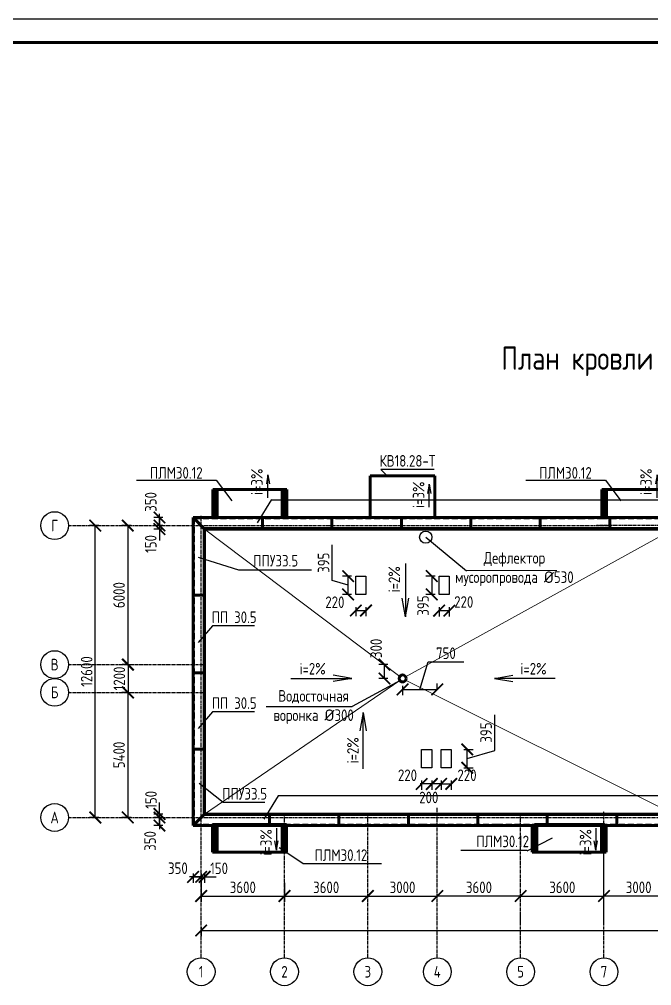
# Model space of a CAD drawing. Header units: millimetres. Extents: x 83035 to 329678, y -103769 to 22061.
# Drawn here: x 214463 to 228121, y -68114 to -47258 of the extents above; entities that cross this region are included whole.
import ezdxf

# ---------------------------------------------------------------- set-up
doc = ezdxf.new("R2010")
doc.units = ezdxf.units.MM
doc.header["$LTSCALE"] = 10
doc.linetypes.add('CENTER', pattern=[50.8, 31.75, -6.35, 6.35, -6.35])
doc.linetypes.add('DASHED', pattern=[19.05, 12.7, -6.35])
for name, color, linetype, lineweight in [('Анкер', 250, 'Continuous', 60), ('кровля', 2, 'Continuous', 60), ('Осевой', 4, 'CENTER', 30), ('Основной', 5, 'Continuous', 60), ('Парапет', 5, 'Continuous', 60), ('Размерный', 3, 'Continuous', 30), ('Разрез тонкий', 5, 'Continuous', 20), ('Символьный', 3, 'Continuous', 30), ('Текст', 244, 'Continuous', 30)]:
    doc.layers.add(name, color=color, linetype=linetype, lineweight=lineweight)
doc.styles.add('1.10', font='', dxfattribs={"height": 25})
doc.styles.add('2.5', font='', dxfattribs={"height": 250})
doc.styles.get('1.10').set_extended_font_data('GOST type A')
doc.styles.get('2.5').set_extended_font_data('GOST type A')
doc.dimstyles.new('Размеры', dxfattribs={"dimtxt": 250, "dimasz": 250, "dimexe": 125, "dimexo": 62.5, "dimgap": 62.5, "dimtad": 1, "dimtxsty": '2.5', "dimblk": 'ARCHTICK', "dimcen": 250, "dimadec": 0, "dimazin": 0, "dimtfac": 1, "dimtmove": 1, "dimatfit": 3, "dimfxl": 1.25, "dimarcsym": 0})

# ---------------------------------------------------------------- blocks, each defined once
blk = doc.blocks.new('_ArchTick')
at = {"color": 0, "linetype": 'ByBlock', "const_width": 0.15}
blk.add_lwpolyline([(-0.5, -0.5), (0.5, 0.5)], dxfattribs=at)
blk = doc.blocks.new('*D776')
at = {"layer": 'Размерный', "color": 0, "linetype": 'ByBlock', "lineweight": -2, "ltscale": 500}
for p, q in [((216879, -58184), (216679, -58184)), ((216804, -58184), (216804, -61184)), ((216729, -61184), (216929, -61184))]:
    blk.add_line(p, q, dxfattribs=at)
at = {"layer": 'Размерный', "color": 0, "linetype": 'DASHED', "lineweight": -2, "ltscale": 500, "xscale": 250, "yscale": 250, "zscale": 250}
for p, rotation in [((216804, -58184), 90), ((216804, -61184), 270)]:
    blk.add_blockref('_ArchTick', p, dxfattribs=dict(at, rotation=rotation))
at = {"layer": 'Размерный', "color": 0, "linetype": 'DASHED', "ltscale": 500, "insert": (216617, -59684), "char_height": 250, "attachment_point": 5, "rotation": 90, "style": '2.5'}
blk.add_mtext('6000', dxfattribs=at)
blk = doc.blocks.new('*D777')
at = {"layer": 'Размерный', "color": 0, "linetype": 'ByBlock', "lineweight": -2, "ltscale": 500}
for p, q in [((216811, -61184), (216686, -61184)), ((216811, -61184), (216811, -61784)), ((216811, -61784), (216936, -61784))]:
    blk.add_line(p, q, dxfattribs=at)
at = {"layer": 'Размерный', "color": 0, "linetype": 'DASHED', "lineweight": -2, "ltscale": 500, "xscale": 250, "yscale": 250, "zscale": 250}
for p, rotation in [((216811, -61184), 90), ((216811, -61784), 270)]:
    blk.add_blockref('_ArchTick', p, dxfattribs=dict(at, rotation=rotation))
at = {"layer": 'Размерный', "color": 0, "linetype": 'DASHED', "ltscale": 500, "insert": (216623, -61484), "char_height": 250, "attachment_point": 5, "rotation": 90, "style": '2.5'}
blk.add_mtext('1200', dxfattribs=at)
blk = doc.blocks.new('*D778')
at = {"layer": 'Размерный', "color": 0, "lineweight": -2}
for p, q in [((218390, -65892), (218390, -66304)), ((220190, -65896), (220190, -66304)), ((218390, -66179), (220190, -66179))]:
    blk.add_line(p, q, dxfattribs=at)
at = {"layer": 'Размерный', "color": 0, "lineweight": -2, "xscale": 250, "yscale": 250, "zscale": 250, "rotation": 180}
blk.add_blockref('_ArchTick', (218390, -66179), dxfattribs=at)
at = {"layer": 'Размерный', "color": 0, "lineweight": -2, "xscale": 250, "yscale": 250, "zscale": 250}
blk.add_blockref('_ArchTick', (220190, -66179), dxfattribs=at)
at = {"layer": 'Размерный', "color": 0, "insert": (219290, -65992), "char_height": 250, "attachment_point": 5, "style": '2.5'}
blk.add_mtext('3600', dxfattribs=at)
blk = doc.blocks.new('*D779')
at = {"layer": 'Размерный', "color": 0, "lineweight": -2}
for p, q in [((220190, -66117), (220190, -66054)), ((221990, -66117), (221990, -66054)), ((220190, -66179), (221990, -66179))]:
    blk.add_line(p, q, dxfattribs=at)
at = {"layer": 'Размерный', "color": 0, "lineweight": -2, "xscale": 250, "yscale": 250, "zscale": 250, "rotation": 180}
blk.add_blockref('_ArchTick', (220190, -66179), dxfattribs=at)
at = {"layer": 'Размерный', "color": 0, "lineweight": -2, "xscale": 250, "yscale": 250, "zscale": 250}
blk.add_blockref('_ArchTick', (221990, -66179), dxfattribs=at)
at = {"layer": 'Размерный', "color": 0, "insert": (221090, -65992), "char_height": 250, "attachment_point": 5, "style": '2.5'}
blk.add_mtext('3600', dxfattribs=at)
blk = doc.blocks.new('*D780')
at = {"layer": 'Размерный', "color": 0, "lineweight": -2}
for p, q in [((221990, -66117), (221990, -66054)), ((223490, -66117), (223490, -66054)), ((221990, -66179), (223490, -66179))]:
    blk.add_line(p, q, dxfattribs=at)
at = {"layer": 'Размерный', "color": 0, "lineweight": -2, "xscale": 250, "yscale": 250, "zscale": 250, "rotation": 180}
blk.add_blockref('_ArchTick', (221990, -66179), dxfattribs=at)
at = {"layer": 'Размерный', "color": 0, "lineweight": -2, "xscale": 250, "yscale": 250, "zscale": 250}
blk.add_blockref('_ArchTick', (223490, -66179), dxfattribs=at)
at = {"layer": 'Размерный', "color": 0, "insert": (222740, -65992), "char_height": 250, "attachment_point": 5, "style": '2.5'}
blk.add_mtext('3000', dxfattribs=at)
blk = doc.blocks.new('*D781')
at = {"layer": 'Размерный', "color": 0, "lineweight": -2}
for p, q in [((223490, -66117), (223490, -66054)), ((225290, -66117), (225290, -66054)), ((225290, -66179), (223490, -66179))]:
    blk.add_line(p, q, dxfattribs=at)
at = {"layer": 'Размерный', "color": 0, "lineweight": -2, "xscale": 250, "yscale": 250, "zscale": 250, "rotation": 180}
blk.add_blockref('_ArchTick', (223490, -66179), dxfattribs=at)
at = {"layer": 'Размерный', "color": 0, "lineweight": -2, "xscale": 250, "yscale": 250, "zscale": 250}
blk.add_blockref('_ArchTick', (225290, -66179), dxfattribs=at)
at = {"layer": 'Размерный', "color": 0, "insert": (224390, -65992), "char_height": 250, "attachment_point": 5, "style": '2.5'}
blk.add_mtext('3600', dxfattribs=at)
blk = doc.blocks.new('*D782')
at = {"layer": 'Размерный', "color": 0, "lineweight": -2}
for p, q in [((225290, -66117), (225290, -66054)), ((227090, -66117), (227090, -66054)), ((225290, -66179), (227090, -66179))]:
    blk.add_line(p, q, dxfattribs=at)
at = {"layer": 'Размерный', "color": 0, "lineweight": -2, "xscale": 250, "yscale": 250, "zscale": 250, "rotation": 180}
blk.add_blockref('_ArchTick', (225290, -66179), dxfattribs=at)
at = {"layer": 'Размерный', "color": 0, "lineweight": -2, "xscale": 250, "yscale": 250, "zscale": 250}
blk.add_blockref('_ArchTick', (227090, -66179), dxfattribs=at)
at = {"layer": 'Размерный', "color": 0, "insert": (226190, -65992), "char_height": 250, "attachment_point": 5, "style": '2.5'}
blk.add_mtext('3600', dxfattribs=at)
blk = doc.blocks.new('*D793')
at = {"layer": 'Размерный', "color": 0, "linetype": 'ByBlock', "lineweight": -2, "ltscale": 500}
for p, q in [((223115, -61720), (223293, -61126)), ((223293, -61126), (224061, -61126)), ((222740, -61645), (222740, -61845)), ((222740, -61720), (223490, -61720)), ((223490, -61721), (223490, -61595))]:
    blk.add_line(p, q, dxfattribs=at)
at = {"layer": 'Размерный', "color": 0, "lineweight": -2, "ltscale": 500, "xscale": 250, "yscale": 250, "zscale": 250, "rotation": 180}
blk.add_blockref('_ArchTick', (222740, -61720), dxfattribs=at)
at = {"layer": 'Размерный', "color": 0, "lineweight": -2, "ltscale": 500, "xscale": 250, "yscale": 250, "zscale": 250}
blk.add_blockref('_ArchTick', (223490, -61720), dxfattribs=at)
at = {"layer": 'Размерный', "color": 0, "ltscale": 500, "insert": (223677, -60939), "char_height": 250, "attachment_point": 5, "style": '2.5'}
blk.add_mtext('750', dxfattribs=at)
blk = doc.blocks.new('*D794')
at = {"layer": 'Размерный', "color": 0, "linetype": 'ByBlock', "lineweight": -2, "ltscale": 500}
for p, q in [((222424, -61184), (222224, -61184)), ((222349, -61484), (222349, -61184)), ((222424, -61484), (222224, -61484))]:
    blk.add_line(p, q, dxfattribs=at)
at = {"layer": 'Размерный', "color": 0, "lineweight": -2, "ltscale": 500, "xscale": 250, "yscale": 250, "zscale": 250}
for p, rotation in [((222349, -61184), 90), ((222349, -61484), 270)]:
    blk.add_blockref('_ArchTick', p, dxfattribs=dict(at, rotation=rotation))
at = {"layer": 'Размерный', "color": 0, "ltscale": 500, "insert": (222169, -60834), "char_height": 250, "attachment_point": 5, "rotation": 90, "style": '2.5'}
blk.add_mtext('300', dxfattribs=at)
blk = doc.blocks.new('*D785')
at = {"layer": 'Размерный', "color": 0, "linetype": 'ByBlock', "lineweight": -2, "ltscale": 500}
for p, q in [((217565, -64484), (217365, -64484)), ((217490, -64659), (217490, -64484)), ((217565, -64659), (217365, -64659))]:
    blk.add_line(p, q, dxfattribs=at)
at = {"layer": 'Размерный', "color": 0, "lineweight": -2, "ltscale": 500, "xscale": 250, "yscale": 250, "zscale": 250}
for p, rotation in [((217490, -64484), 90), ((217490, -64659), 270)]:
    blk.add_blockref('_ArchTick', p, dxfattribs=dict(at, rotation=rotation))
at = {"layer": 'Размерный', "color": 0, "ltscale": 500, "insert": (217287, -64991), "char_height": 250, "attachment_point": 5, "rotation": 90, "style": '2.5'}
blk.add_mtext('350', dxfattribs=at)
blk = doc.blocks.new('*D786')
at = {"layer": 'Размерный', "color": 0, "linetype": 'ByBlock', "lineweight": -2, "ltscale": 500}
for p, q in [((217490, -64409), (217490, -64159)), ((217565, -64409), (217365, -64409)), ((217490, -64484), (217490, -64409)), ((217565, -64484), (217365, -64484)), ((217490, -64484), (217490, -64734))]:
    blk.add_line(p, q, dxfattribs=at)
at = {"layer": 'Размерный', "color": 0, "lineweight": -2, "ltscale": 500, "xscale": 250, "yscale": 250, "zscale": 250}
for p, rotation in [((217490, -64409), 270), ((217490, -64484), 90)]:
    blk.add_blockref('_ArchTick', p, dxfattribs=dict(at, rotation=rotation))
at = {"layer": 'Размерный', "color": 0, "ltscale": 500, "insert": (217307, -64103), "char_height": 250, "attachment_point": 5, "rotation": 90, "style": '2.5'}
blk.add_mtext('150', dxfattribs=at)
blk = doc.blocks.new('*D787')
at = {"layer": 'Размерный', "color": 0, "linetype": 'ByBlock', "lineweight": -2, "ltscale": 500}
for p, q in [((217565, -58009), (217365, -58009)), ((217565, -58184), (217365, -58184)), ((217490, -58009), (217490, -58184))]:
    blk.add_line(p, q, dxfattribs=at)
at = {"layer": 'Размерный', "color": 0, "lineweight": -2, "ltscale": 500, "xscale": 250, "yscale": 250, "zscale": 250}
for p, rotation in [((217490, -58009), 90), ((217490, -58184), 270)]:
    blk.add_blockref('_ArchTick', p, dxfattribs=dict(at, rotation=rotation))
at = {"layer": 'Размерный', "color": 0, "ltscale": 500, "insert": (217302, -57674), "char_height": 250, "attachment_point": 5, "rotation": 90, "style": '2.5'}
blk.add_mtext('350', dxfattribs=at)
blk = doc.blocks.new('*D788')
at = {"layer": 'Размерный', "color": 0, "linetype": 'ByBlock', "lineweight": -2, "ltscale": 500}
for p, q in [((217490, -58184), (217490, -57934)), ((217565, -58184), (217365, -58184)), ((217490, -58184), (217490, -58259)), ((217565, -58259), (217365, -58259)), ((217490, -58259), (217490, -58509))]:
    blk.add_line(p, q, dxfattribs=at)
at = {"layer": 'Размерный', "color": 0, "lineweight": -2, "ltscale": 500, "xscale": 250, "yscale": 250, "zscale": 250}
for p, rotation in [((217490, -58184), 270), ((217490, -58259), 90)]:
    blk.add_blockref('_ArchTick', p, dxfattribs=dict(at, rotation=rotation))
at = {"layer": 'Размерный', "color": 0, "ltscale": 500, "insert": (217302, -58581), "char_height": 250, "attachment_point": 5, "rotation": 90, "style": '2.5'}
blk.add_mtext('150', dxfattribs=at)
blk = doc.blocks.new('*D795')
at = {"layer": 'Размерный', "color": 0, "linetype": 'ByBlock', "lineweight": -2, "ltscale": 500}
for p, q in [((216804, -61784), (216679, -61784)), ((216804, -61784), (216804, -64484)), ((216879, -64484), (216679, -64484))]:
    blk.add_line(p, q, dxfattribs=at)
at = {"layer": 'Размерный', "color": 0, "linetype": 'DASHED', "lineweight": -2, "ltscale": 500, "xscale": 250, "yscale": 250, "zscale": 250}
for p, rotation in [((216804, -61784), 90), ((216804, -64484), 270)]:
    blk.add_blockref('_ArchTick', p, dxfattribs=dict(at, rotation=rotation))
at = {"layer": 'Размерный', "color": 0, "linetype": 'DASHED', "ltscale": 500, "insert": (216617, -63134), "char_height": 250, "attachment_point": 5, "rotation": 90, "style": '2.5'}
blk.add_mtext('5400', dxfattribs=at)
blk = doc.blocks.new('*D789')
at = {"layer": 'Размерный', "color": 0, "linetype": 'ByBlock', "lineweight": -2, "ltscale": 500}
for p, q in [((216179, -58184), (215979, -58184)), ((216104, -64484), (216104, -58184)), ((216179, -64484), (215979, -64484))]:
    blk.add_line(p, q, dxfattribs=at)
at = {"layer": 'Размерный', "color": 0, "linetype": 'DASHED', "lineweight": -2, "ltscale": 500, "xscale": 250, "yscale": 250, "zscale": 250}
for p, rotation in [((216104, -58184), 90), ((216104, -64484), 270)]:
    blk.add_blockref('_ArchTick', p, dxfattribs=dict(at, rotation=rotation))
at = {"layer": 'Размерный', "color": 0, "linetype": 'DASHED', "ltscale": 500, "insert": (215917, -61334), "char_height": 250, "attachment_point": 5, "rotation": 90, "style": '2.5'}
blk.add_mtext('12600', dxfattribs=at)
blk = doc.blocks.new('231')
at = {"layer": 'кровля', "color": 0, "ltscale": 500}
blk.add_lwpolyline([(-132649, -66734), (-131149, -66734), (-131149, -67334), (-132649, -67334)], close=True, dxfattribs=at)
at = {"layer": 'Основной', "color": 0}
for p, q in [((-132699, -66734), (-132699, -67334)), ((-132599, -67334), (-132599, -66734)), ((-131199, -66734), (-131199, -67334)), ((-131099, -67334), (-131099, -66734)), ((-132599, -67334), (-132699, -67334)), ((-131199, -67334), (-131099, -67334))]:
    blk.add_line(p, q, dxfattribs=at)
at = {"layer": 'Основной', "color": 0, "lineweight": 30, "ltscale": 0.5}
blk.add_line((-131321, -66812), (-131321, -67287), dxfattribs=at)
at = {"layer": 'Основной', "color": 0, "lineweight": 30}
for p, q in [((-131321, -67287), (-131356, -67086)), ((-131321, -67287), (-131286, -67086)), ((-131199, -67334), (-132599, -67334))]:
    blk.add_line(p, q, dxfattribs=at)
at = {"layer": 'Символьный', "color": 0}
blk.add_line((-132807, -67300), (-132257, -67023), dxfattribs=at)
at = {"layer": 'Текст', "color": 0, "ltscale": 0.5, "insert": (-131670, -66835), "char_height": 250, "width": 600.51, "attachment_point": 3, "rotation": 90, "style": '2.5'}
blk.add_mtext('i=3%', dxfattribs=at)
at = {"layer": 'Текст', "color": 0, "ltscale": 0.5, "insert": (-133334, -67100), "char_height": 250, "width": 1000, "attachment_point": 5, "style": '2.5'}
blk.add_mtext('{\\fGOST type A|b0|i0|c204|p34;ПЛМ30.12}', dxfattribs=at)
blk = doc.blocks.new('232')
at = {"layer": 'Символьный', "color": 0}
blk.add_line((-126509, -67300), (-127938, -67300), dxfattribs=at)
at = {"layer": 'Размерный', "color": 0}
blk.add_blockref('231', (6300, -1), dxfattribs=at)
blk = doc.blocks.new('*D740')
at = {"layer": 'Размерный', "color": 0, "linetype": 'ByBlock', "lineweight": -2, "ltscale": 500}
for p, q in [((220034, -65334), (220034, -65534)), ((220034, -65409), (220209, -65409)), ((220209, -65334), (220209, -65534))]:
    blk.add_line(p, q, dxfattribs=at)
at = {"layer": 'Размерный', "color": 0, "lineweight": -2, "ltscale": 500, "xscale": 250, "yscale": 250, "zscale": 250, "rotation": 180}
blk.add_blockref('_ArchTick', (220034, -65409), dxfattribs=at)
at = {"layer": 'Размерный', "color": 0, "lineweight": -2, "ltscale": 500, "xscale": 250, "yscale": 250, "zscale": 250}
blk.add_blockref('_ArchTick', (220209, -65409), dxfattribs=at)
at = {"layer": 'Размерный', "color": 0, "ltscale": 500, "insert": (219706, -65222), "char_height": 250, "attachment_point": 5, "style": '2.5'}
blk.add_mtext('350', dxfattribs=at)
blk = doc.blocks.new('*D741')
at = {"layer": 'Размерный', "color": 0, "linetype": 'ByBlock', "lineweight": -2, "ltscale": 500}
for p, q in [((220209, -65409), (219959, -65409)), ((220209, -65334), (220209, -65534)), ((220209, -65409), (220284, -65409)), ((220284, -65334), (220284, -65534)), ((220284, -65409), (220534, -65409))]:
    blk.add_line(p, q, dxfattribs=at)
at = {"layer": 'Размерный', "color": 0, "lineweight": -2, "ltscale": 500, "xscale": 250, "yscale": 250, "zscale": 250}
blk.add_blockref('_ArchTick', (220209, -65409), dxfattribs=at)
at = {"layer": 'Размерный', "color": 0, "lineweight": -2, "ltscale": 500, "xscale": 250, "yscale": 250, "zscale": 250, "rotation": 180}
blk.add_blockref('_ArchTick', (220284, -65409), dxfattribs=at)
at = {"layer": 'Размерный', "color": 0, "ltscale": 500, "insert": (220595, -65224), "char_height": 250, "attachment_point": 5, "style": '2.5'}
blk.add_mtext('150', dxfattribs=at)
blk = doc.blocks.new('330')
at = {"layer": 'Основной', "color": 0, "lineweight": 30}
for q in [(-140047, -59573), (-139977, -59573)]:
    blk.add_line((-140012, -59372), q, dxfattribs=at)
at = {"layer": 'Основной', "color": 0, "lineweight": 30, "ltscale": 0.5}
blk.add_line((-140012, -59872), (-140012, -59372), dxfattribs=at)
blk = doc.blocks.new('240')
at = {"layer": 'кровля', "color": 0, "ltscale": 500}
for p, q in [((-144700, -59509), (-143100, -59509)), ((-144650, -60109), (-144650, -59509)), ((-143150, -59509), (-143150, -60109)), ((-143150, -60109), (-144650, -60109))]:
    blk.add_line(p, q, dxfattribs=at)
at = {"layer": 'Основной', "color": 0}
for p, q in [((-144700, -59509), (-144700, -60109)), ((-144600, -60109), (-144600, -59509)), ((-143200, -59509), (-143200, -60109)), ((-143100, -60109), (-143100, -59509))]:
    blk.add_line(p, q, dxfattribs=at)
at = {"layer": 'Размерный', "color": 0, "ltscale": 500}
for p, q in [((-146343, -59302), (-144623, -59302)), ((-144623, -59302), (-144290, -59749))]:
    blk.add_line(p, q, dxfattribs=at)
at = {"layer": 'Размерный', "color": 0}
blk.add_blockref('330', (-3494, 186), dxfattribs=at)
at = {"layer": 'Текст', "color": 0, "ltscale": 0.5, "insert": (-145486, -59147), "char_height": 250, "width": 1000, "attachment_point": 5, "style": '2.5'}
blk.add_mtext('{\\fGOST type A|b0|i0|c204|p34;ПЛМ30.12}', dxfattribs=at)
at = {"layer": 'Текст', "color": 0, "ltscale": 0.5, "insert": (-143871, -59054), "char_height": 250, "width": 600.51, "attachment_point": 3, "rotation": 90, "style": '2.5'}
blk.add_mtext('i=3%', dxfattribs=at)
blk = doc.blocks.new('*D750')
at = {"layer": 'Размерный', "color": 0, "linetype": 'ByBlock', "lineweight": -2, "ltscale": 500}
for p, q in [((223549, -60423), (223549, -60623)), ((223769, -60423), (223769, -60623)), ((223549, -60498), (223769, -60498))]:
    blk.add_line(p, q, dxfattribs=at)
at = {"layer": 'Размерный', "color": 0, "lineweight": -2, "ltscale": 500, "xscale": 250, "yscale": 250, "zscale": 250, "rotation": 180}
blk.add_blockref('_ArchTick', (223549, -60498), dxfattribs=at)
at = {"layer": 'Размерный', "color": 0, "lineweight": -2, "ltscale": 500, "xscale": 250, "yscale": 250, "zscale": 250}
blk.add_blockref('_ArchTick', (223769, -60498), dxfattribs=at)
at = {"layer": 'Размерный', "color": 0, "ltscale": 500, "insert": (223098, -60319), "char_height": 250, "attachment_point": 5, "style": '2.5'}
blk.add_mtext('220', dxfattribs=at)
blk = doc.blocks.new('*D751')
at = {"layer": 'Размерный', "color": 0, "linetype": 'ByBlock', "lineweight": -2, "ltscale": 500}
for p, q in [((223041, -59851), (223041, -59083)), ((223384, -59954), (223041, -59851)), ((223459, -59756), (223259, -59756)), ((223384, -60151), (223384, -59756)), ((223459, -60151), (223259, -60151))]:
    blk.add_line(p, q, dxfattribs=at)
at = {"layer": 'Размерный', "color": 0, "lineweight": -2, "ltscale": 500, "xscale": 250, "yscale": 250, "zscale": 250}
for p, rotation in [((223384, -59756), 90), ((223384, -60151), 270)]:
    blk.add_blockref('_ArchTick', p, dxfattribs=dict(at, rotation=rotation))
at = {"layer": 'Размерный', "color": 0, "ltscale": 500, "insert": (222853, -59467), "char_height": 250, "attachment_point": 5, "rotation": 90, "style": '2.5'}
blk.add_mtext('395', dxfattribs=at)
blk = doc.blocks.new('*D753')
at = {"layer": 'Размерный', "color": 0, "linetype": 'ByBlock', "lineweight": -2, "ltscale": 500}
for p, q in [((225349, -60426), (225349, -60626)), ((225569, -60426), (225569, -60626)), ((225349, -60501), (225569, -60501))]:
    blk.add_line(p, q, dxfattribs=at)
at = {"layer": 'Размерный', "color": 0, "lineweight": -2, "ltscale": 500, "xscale": 250, "yscale": 250, "zscale": 250, "rotation": 180}
blk.add_blockref('_ArchTick', (225349, -60501), dxfattribs=at)
at = {"layer": 'Размерный', "color": 0, "lineweight": -2, "ltscale": 500, "xscale": 250, "yscale": 250, "zscale": 250}
blk.add_blockref('_ArchTick', (225569, -60501), dxfattribs=at)
at = {"layer": 'Размерный', "color": 0, "ltscale": 500, "insert": (225881, -60314), "char_height": 250, "attachment_point": 5, "style": '2.5'}
blk.add_mtext('220', dxfattribs=at)
blk = doc.blocks.new('*D754')
at = {"layer": 'Размерный', "color": 0, "linetype": 'ByBlock', "lineweight": -2, "ltscale": 500}
for p, q in [((225264, -59756), (225064, -59756)), ((225189, -59756), (225189, -60151)), ((225264, -60151), (225064, -60151))]:
    blk.add_line(p, q, dxfattribs=at)
at = {"layer": 'Размерный', "color": 0, "lineweight": -2, "ltscale": 500, "xscale": 250, "yscale": 250, "zscale": 250}
for p, rotation in [((225189, -59756), 90), ((225189, -60151), 270)]:
    blk.add_blockref('_ArchTick', p, dxfattribs=dict(at, rotation=rotation))
at = {"layer": 'Размерный', "color": 0, "ltscale": 500, "insert": (225001, -60391), "char_height": 250, "attachment_point": 5, "rotation": 90, "style": '2.5'}
blk.add_mtext('395', dxfattribs=at)
blk = doc.blocks.new('244')
at = {"layer": 'Основной', "color": 0, "lineweight": 30}
for q in [(-140558, -64990), (-140418, -64990)]:
    blk.add_line((-140488, -64589), q, dxfattribs=at)
at = {"layer": 'Основной', "color": 0, "lineweight": 30, "ltscale": 0.5}
blk.add_line((-140488, -65805), (-140488, -64589), dxfattribs=at)
at = {"layer": 'Текст', "color": 0, "ltscale": 0.5, "insert": (-140833, -65690), "char_height": 250, "width": 616.39, "attachment_point": 1, "rotation": 90, "style": '2.5'}
blk.add_mtext('i=2%', dxfattribs=at)
blk = doc.blocks.new('*D752')
at = {"layer": 'Размерный', "color": 0, "linetype": 'ByBlock', "lineweight": -2, "ltscale": 500}
for p, q in [((226215, -63035), (226215, -62267)), ((225546, -63015), (225746, -63015)), ((225621, -63410), (225621, -63015)), ((225621, -63213), (226215, -63035)), ((225546, -63410), (225746, -63410))]:
    blk.add_line(p, q, dxfattribs=at)
at = {"layer": 'Размерный', "color": 0, "lineweight": -2, "ltscale": 500, "xscale": 250, "yscale": 250, "zscale": 250}
for p, rotation in [((225621, -63015), 90), ((225621, -63410), 270)]:
    blk.add_blockref('_ArchTick', p, dxfattribs=dict(at, rotation=rotation))
at = {"layer": 'Размерный', "color": 0, "ltscale": 500, "insert": (226027, -62651), "char_height": 250, "attachment_point": 5, "rotation": 90, "style": '2.5'}
blk.add_mtext('395', dxfattribs=at)
blk = doc.blocks.new('245')
at = {"layer": 'Основной', "color": 0, "lineweight": 30}
for p, q in [((-140103, -65511), (-140103, -65116)), ((-140103, -65116), (-139883, -65116)), ((-139883, -65116), (-139883, -65511)), ((-139883, -65511), (-140103, -65511))]:
    blk.add_line(p, q, dxfattribs=at)
blk = doc.blocks.new('235')
at = {"layer": 'Размерный', "color": 0, "ltscale": 500}
for base, p1, p2, text, picture, middle in [((-144874.451, -67509.862), (-144949.451, -66259.391), (-144874.451, -66184.391), '150', '*D741', (-144563.835, -67512.346)), ((-144949.451, -67509.862), (-145124.451, -66434.391), (-144949.451, -66434.391), '350', '*D740', (-145452.607, -67509.862))]:
    dim = blk.add_linear_dim(base=base, p1=p1, p2=p2, text=text, dimstyle='Размеры', override={"dimfxl": 75, "dimfxlon": 1}, dxfattribs=at)
    dim.commit()
    dim.dimension.update_dxf_attribs({"geometry": picture, "text_midpoint": middle, "dimtype": 128, "insert": (-365158.741, -2100.431)})
blk = doc.blocks.new('243')
at = {"layer": 'Основной', "color": 0, "lineweight": 30, "ltscale": 0.5}
blk.add_line((-140535.499, -61581.671), (-140535.499, -62736.177), dxfattribs=at)
at = {"layer": 'Основной', "color": 0, "lineweight": 30}
for p, q in [((-141609.699, -62251.892), (-141609.699, -61856.892)), ((-141609.699, -61856.892), (-141389.699, -61856.892)), ((-141389.699, -61856.892), (-141389.699, -62251.892)), ((-139809.462, -62251.869), (-139809.462, -61856.869)), ((-139809.462, -61856.869), (-139589.462, -61856.869)), ((-139589.462, -61856.869), (-139589.462, -62251.869)), ((-141389.699, -62251.892), (-141609.699, -62251.892)), ((-140535.499, -62736.177), (-140605.517, -62335.263)), ((-140535.499, -62736.177), (-140465.482, -62335.263)), ((-139589.462, -62251.869), (-139809.462, -62251.869))]:
    blk.add_line(p, q, dxfattribs=at)
at = {"layer": 'Текст', "color": 0, "ltscale": 0.5, "insert": (-140903.932, -61642.768), "char_height": 250, "width": 600.50994, "attachment_point": 3, "rotation": 90, "style": '2.5'}
blk.add_mtext('i=2%', dxfattribs=at)
at = {"layer": 'Размерный', "color": 0, "ltscale": 500}
dim = blk.add_linear_dim(base=(-141774.445, -61856.892), p1=(-141609.699, -62251.892), p2=(-141609.699, -61856.892), angle=90, dimstyle='Размеры', override={"dimfxl": 75, "dimfxlon": 1}, dxfattribs=at)
dim.commit()
dim.dimension.update_dxf_attribs({"geometry": '*D751', "text_midpoint": (-142305.695, -61888.767), "insert": (-365158.741, -2100.431)})
dim = blk.add_linear_dim(base=(-139969.832, -62251.869), p1=(-139809.462, -61856.869), p2=(-139809.462, -62251.869), angle=90, dimstyle='Размеры', override={"dimfxl": 75, "dimfxlon": 1}, dxfattribs=at)
dim.commit()
dim.dimension.update_dxf_attribs({"geometry": '*D754', "text_midpoint": (-139969.832, -62491.371), "dimtype": 128, "insert": (-365158.741, -2100.431)})
for base, p1, p2, picture, middle in [((-141389.699, -62598.434), (-141609.699, -62251.892), (-141389.699, -62251.892), '*D750', (-142060.732, -62607.42)), ((-139589.462, -62601.869), (-139809.462, -62251.869), (-139589.462, -62251.869), '*D753', (-139277.393, -62601.869))]:
    dim = blk.add_linear_dim(base=base, p1=p1, p2=p2, dimstyle='Размеры', override={"dimfxl": 75, "dimfxlon": 1}, dxfattribs=at)
    dim.commit()
    dim.dimension.update_dxf_attribs({"geometry": picture, "text_midpoint": middle, "dimtype": 128, "insert": (-365158.741, -2100.431)})
blk = doc.blocks.new('246')
at = {"layer": 'Размерный', "color": 0, "ltscale": 500}
for p, q in [((-140102.762, -65860.772), (-140556.891, -65860.772)), ((-140522.762, -65786.987), (-140522.762, -65989.934)), ((-140302.762, -65788.367), (-140302.762, -65989.934)), ((-140102.762, -65785.772), (-140102.762, -65985.772)), ((-140102.762, -65860.772), (-139882.762, -65860.772)), ((-139882.762, -65785.772), (-139882.762, -65985.772))]:
    blk.add_line(p, q, dxfattribs=at)
at = {"layer": 'Размерный', "color": 0}
for p in [(-420, 0), (0, 0)]:
    blk.add_blockref('245', p, dxfattribs=at)
at = {"layer": 'Размерный', "color": 0, "ltscale": 500, "xscale": 250, "yscale": 250, "zscale": 250, "rotation": 180}
for p in [(-140522.762, -65860.772), (-140302.762, -65860.772), (-140102.762, -65860.772)]:
    blk.add_blockref('_ArchTick', p, dxfattribs=at)
at = {"layer": 'Размерный', "color": 0, "ltscale": 500, "xscale": 250, "yscale": 250, "zscale": 250}
blk.add_blockref('_ArchTick', (-139882.762, -65860.772), dxfattribs=at)
at = {"layer": 'Размерный', "color": 0, "ltscale": 500, "char_height": 250, "attachment_point": 5, "style": '2.5'}
for s, insert in [('220', (-140828.458, -65673.272)), ('220', (-139542.94, -65673.272)), ('200', (-140369.029, -66152.193))]:
    blk.add_mtext(s, dxfattribs=dict(at, insert=insert))
at = {"layer": 'Размерный', "color": 0, "ltscale": 500}
dim = blk.add_linear_dim(base=(-139537.697, -65115.772), p1=(-139882.762, -65510.772), p2=(-139882.762, -65115.772), angle=90, dimstyle='Размеры', override={"dimfxl": 75, "dimfxlon": 1}, dxfattribs=at)
dim.commit()
dim.dimension.update_dxf_attribs({"geometry": '*D752', "text_midpoint": (-139131.447, -65072.647), "insert": (-365158.741, -2100.431)})

msp = doc.modelspace()

# ---------------------------------------------------------------- linework, layer by layer
at = {"color": 0, "linetype": 'Continuous', "lineweight": 25, "ltscale": 100}
msp.add_line((242217.907, -47257.955), (161957.025, -47257.955), dxfattribs=at)
at = {"color": 0, "linetype": 'Continuous', "lineweight": 60, "ltscale": 100}
msp.add_line((241717.907, -47757.955), (163957.025, -47757.955), dxfattribs=at)
at = {"color": 0, "ltscale": 500}
msp.add_line((218214.737, -58008.961), (218214.737, -58261.865), dxfattribs=at)
at = {"color": 0, "linetype": 'DASHED', "lineweight": 15, "ltscale": 500}
for p, q in [((218464.737, -58258.961), (222679.863, -61438.793)), ((222677.839, -61526.312), (218464.737, -64408.961))]:
    msp.add_line(p, q, dxfattribs=at)
at = {"layer": 'кровля', "color": 0}
for p, q in [((222039.737, -57113.961), (223439.737, -57113.961)), ((222039.737, -57113.961), (222039.737, -57433.961)), ((223439.737, -57113.961), (223439.737, -57433.961))]:
    msp.add_line(p, q, dxfattribs=at)
at = {"layer": 'кровля', "color": 0, "ltscale": 500}
for p, q in [((219714.737, -58008.961), (219714.737, -58261.865)), ((221214.737, -58008.961), (221214.737, -58261.865)), ((222714.737, -58008.961), (222714.737, -58261.865)), ((224214.737, -58008.961), (224214.737, -58261.865)), ((225714.737, -58008.961), (225714.737, -58261.865)), ((227214.737, -58008.961), (227214.737, -58261.865)), ((218636.895, -64635.437), (220236.895, -64635.437)), ((218686.895, -65235.437), (218686.895, -64635.437)), ((220186.895, -64635.437), (220186.895, -65235.437)), ((220186.895, -65235.437), (218686.895, -65235.437))]:
    msp.add_line(p, q, dxfattribs=at)
msp.add_circle((222739.737, -61483.961), 75, dxfattribs=at)
at = {"layer": 'Осевой', "color": 0, "ltscale": 0.2}
for p, q in [((218389.737, -67514.037), (218389.737, -57974.336)), ((215525.762, -58183.961), (227254.013, -58183.961)), ((239155.617, -58183.961), (226925.46, -58183.961)), ((215525.762, -61183.961), (218464.737, -61183.961)), ((215525.762, -61783.961), (218464.737, -61783.961)), ((220189.737, -67514.037), (220189.737, -64408.961)), ((221989.737, -67514.037), (221989.737, -64408.961)), ((223489.737, -67514.037), (223489.737, -64264.587)), ((225289.737, -67514.037), (225289.737, -64408.961)), ((227089.737, -66761.018), (227089.737, -64345.346)), ((227089.737, -66761.018), (227089.737, -64345.346)), ((227089.737, -66761.018), (227089.737, -64345.346)), ((215525.762, -64483.961), (239153.401, -64483.961)), ((227089.737, -67514.037), (227087.326, -64658.166))]:
    msp.add_line(p, q, dxfattribs=at)
at = {"layer": 'Основной', "color": 0}
for p, q in [((222039.737, -57433.961), (222039.737, -58033.961)), ((223439.737, -58033.961), (223439.737, -57433.961)), ((220139.379, -58008.753), (220239.379, -58008.753)), ((227039.737, -64433.961), (227039.737, -64433.961)), ((227139.737, -64433.961), (227139.737, -64433.961)), ((218636.895, -64635.437), (218636.895, -65235.437)), ((218736.895, -65235.437), (218736.895, -64635.437)), ((220136.895, -64635.437), (220136.895, -65235.437)), ((220236.895, -65235.437), (220236.895, -64635.437)), ((218736.895, -65235.437), (218636.895, -65235.437)), ((220136.895, -65235.437), (220236.895, -65235.437))]:
    msp.add_line(p, q, dxfattribs=at)
at = {"layer": 'Основной', "color": 0, "lineweight": 30}
for p, q in [((220139.379, -58008.753), (218739.379, -58008.753)), ((221642.184, -61480.941), (221241.269, -61410.924)), ((221642.184, -61480.941), (221241.269, -61550.959)), ((224722.213, -61480.941), (225123.127, -61410.924)), ((224722.213, -61480.941), (225123.127, -61550.959)), ((220015.327, -65187.813), (219980.318, -64987.355)), ((220015.327, -65187.813), (220050.336, -64987.355)), ((220136.895, -65235.437), (218736.895, -65235.437))]:
    msp.add_line(p, q, dxfattribs=at)
at = {"layer": 'Основной', "color": 0, "lineweight": 30, "ltscale": 0.5}
for p, q in [((220327.269, -61480.941), (221642.184, -61480.941)), ((226037.127, -61480.941), (224722.213, -61480.941)), ((220015.327, -64712.548), (220015.327, -65187.813))]:
    msp.add_line(p, q, dxfattribs=at)
at = {"layer": 'Основной', "color": 0, "linetype": 'Continuous', "lineweight": 30, "ltscale": 0.2}
msp.add_circle((223239.737, -58433.961), 132.5, dxfattribs=at)
at = {"layer": 'Парапет', "color": 0, "linetype": 'DASHED', "ltscale": 500}
for p, q in [((218214.737, -58008.961), (238970.456, -58007.102)), ((218239.737, -58008.961), (218214.737, -58008.961)), ((218214.737, -58008.961), (218214.737, -58033.961)), ((218214.737, -64658.961), (218214.737, -58008.961)), ((218464.737, -58258.961), (238720.456, -58257.102)), ((218464.737, -64408.961), (218464.737, -58258.961)), ((238720.456, -64407.102), (218464.737, -64408.961)), ((238970.456, -64657.102), (218214.737, -64658.961))]:
    msp.add_line(p, q, dxfattribs=at)
at = {"layer": 'Парапет', "color": 0, "ltscale": 500}
for p, q in [((218214.737, -58008.961), (218464.737, -58258.961)), ((218214.737, -59683.961), (218464.737, -59683.961)), ((218214.737, -61358.961), (218464.737, -61358.961)), ((218214.737, -63008.961), (218464.737, -63008.961)), ((218214.737, -64658.961), (218464.737, -64408.961)), ((218214.737, -64658.961), (218214.737, -64408.961)), ((218214.737, -64658.961), (218214.737, -64408.961)), ((219864.737, -64658.961), (219864.737, -64408.961)), ((219864.737, -64658.961), (219864.737, -64408.961)), ((219864.737, -64658.961), (219864.737, -64408.961)), ((221364.737, -64658.961), (221364.737, -64408.961)), ((222864.737, -64658.961), (222864.737, -64408.961)), ((224364.737, -64658.961), (224364.737, -64408.961)), ((225864.737, -64658.961), (225864.737, -64408.961)), ((227364.737, -64658.961), (227364.737, -64408.961))]:
    msp.add_line(p, q, dxfattribs=at)
at = {"layer": 'Парапет', "color": 0, "linetype": 'DASHED', "lineweight": 35}
for p, q in [((218239.737, -58033.961), (219579.737, -58033.961)), ((218239.737, -64633.961), (218239.737, -58033.961)), ((219579.737, -58033.961), (221364.737, -58033.961)), ((221364.737, -58033.961), (223044.737, -58033.961)), ((223044.737, -58033.961), (224974.737, -58033.961)), ((224974.737, -58033.961), (226559.737, -58033.961)), ((226559.737, -58033.961), (227139.737, -58033.961)), ((228309.737, -58033.961), (227039.737, -58033.961)), ((218239.737, -64633.961), (219624.737, -64633.961)), ((219624.737, -64633.961), (221359.737, -64633.961)), ((221359.737, -64633.961), (223144.737, -64633.961)), ((223144.737, -64633.961), (224779.737, -64633.961)), ((224779.737, -64633.961), (226564.737, -64633.961)), ((226564.737, -64633.961), (227139.737, -64633.961)), ((228304.737, -64633.961), (227039.737, -64633.961))]:
    msp.add_line(p, q, dxfattribs=at)
at = {"layer": 'Парапет', "color": 0, "linetype": 'DASHED', "lineweight": 35, "ltscale": 500}
for p, q in [((218439.737, -58233.961), (238745.456, -58233.961)), ((218439.737, -64433.961), (218439.737, -58233.961)), ((238745.456, -64432.102), (218439.737, -64433.961))]:
    msp.add_line(p, q, dxfattribs=at)
at = {"layer": 'Размерный', "color": 0, "ltscale": 500}
for p, q in [((222039.737, -58008.618), (218214.737, -58033.961)), ((219206.737, -59148.863), (218330.401, -58873.04)), ((218389.737, -66846.681), (218389.737, -67046.681)), ((218389.737, -66921.681), (238787.771, -66921.681))]:
    msp.add_line(p, q, dxfattribs=at)
at = {"layer": 'Размерный', "color": 0}
for p, q in [((227089.737, -66116.732), (227089.737, -66054.232)), ((228588.9, -66179.232), (227089.737, -66179.232))]:
    msp.add_line(p, q, dxfattribs=at)
at = {"layer": 'Размерный', "color": 0, "ltscale": 0.5}
for centre in [(215225.762, -58183.961), (215225.762, -61183.961), (215225.762, -61783.961), (215225.762, -64483.961), (218389.737, -67814.036), (220189.737, -67814.036), (221989.737, -67814.036), (223489.737, -67814.036), (225289.737, -67814.036), (227089.737, -67814.036)]:
    msp.add_circle(centre, 300, dxfattribs=at)
at = {"layer": 'Разрез тонкий', "color": 0, "ltscale": 500}
for p, q in [((228589.737, -58258.961), (222805.417, -61447.752)), ((222806.821, -61517.498), (228588.737, -64408.032))]:
    msp.add_line(p, q, dxfattribs=at)
at = {"layer": 'Символьный', "color": 0}
for p, q in [((223425.887, -56976.171), (222271.834, -56976.171)), ((222271.834, -56976.171), (222409.624, -57113.961)), ((219908.79, -57620.761), (219597.906, -58128.364)), ((237895.954, -57637.594), (219896.056, -57635.512)), ((223239.737, -58433.961), (224123.884, -59158.401)), ((220773.403, -59148.863), (219206.737, -59148.863)), ((226071.879, -59158.401), (224110.002, -59156.837)), ((218635.669, -60346.804), (218324.785, -60710.674)), ((219541.261, -60346.804), (218635.669, -60346.804)), ((222689.19, -61528.746), (221648.127, -62090.695)), ((219794.976, -62090.695), (221648.127, -62090.695)), ((218636.87, -62200.705), (218325.986, -62564.574)), ((219542.462, -62200.705), (218636.87, -62200.705)), ((218862.432, -64158.662), (218349.355, -63748.39)), ((220055.379, -64014.928), (219744.496, -64522.531)), ((237895.954, -64016.253), (220055.379, -64014.928)), ((219768.024, -64158.662), (218862.432, -64158.662))]:
    msp.add_line(p, q, dxfattribs=at)
at = {"layer": 'Символьный', "color": 0, "ltscale": 500}
for q in [(220077.056, -65140.642), (222282.857, -65474.901)]:
    msp.add_line((220589.303, -65474.901), q, dxfattribs=at)
at = {"layer": 'Символьный', "color": 0, "ltscale": 0.5}
for p, q in [((225289.737, -66761.017), (225289.737, -66529.232)), ((227089.737, -66761.017), (227089.737, -66529.232)), ((227089.737, -66761.017), (227089.737, -66529.232)), ((227089.737, -66761.017), (227089.737, -66529.232))]:
    msp.add_line(p, q, dxfattribs=at)

# ---------------------------------------------------------------- block references
at = {"layer": 'Размерный', "color": 0}
for name, p in [('240', (363339.188, 2100.431)), ('240', (371744.189, 2100.431)), ('330', (363326.793, 2082.906)), ('243', (363339.188, 2581.202)), ('244', (362375.1, 2372.456)), ('246', (363674.802, 2100.431)), ('235', (363340.577, 1743.463)), ('232', (351936.787, 2100.431))]:
    msp.add_blockref(name, p, dxfattribs=at)
at = {"layer": 'Размерный', "color": 0, "xscale": 250, "yscale": 250, "zscale": 250, "rotation": 180}
msp.add_blockref('_ArchTick', (227089.737, -66179.232), dxfattribs=at)
at = {"layer": 'Размерный', "color": 0, "ltscale": 500, "xscale": 250, "yscale": 250, "zscale": 250, "rotation": 180}
msp.add_blockref('_ArchTick', (218389.737, -66921.681), dxfattribs=at)

# ---------------------------------------------------------------- texts
at = {"layer": 'Анкер', "color": 0, "ltscale": 250, "insert": (224875.574, -54321.815), "char_height": 500, "width": 10634.24842, "attachment_point": 1, "style": '1.10'}
msp.add_mtext('План кровли М1:200', dxfattribs=at)
at = {"layer": 'Размерный', "color": 0, "insert": (227839.318, -65991.732), "char_height": 250, "attachment_point": 5, "style": '2.5'}
msp.add_mtext('3000', dxfattribs=at)
at = {"layer": 'Символьный', "color": 0, "ltscale": 0.5, "char_height": 250, "width": 223.28661, "attachment_point": 5, "style": '2.5'}
for s, insert in [('Г', (215225.762, -58183.961)), ('В', (215225.762, -61183.961)), ('Б', (215225.762, -61783.961)), ('А', (215225.762, -64483.961)), ('1', (218389.737, -67814.036)), ('2', (220189.737, -67814.036)), ('3', (221989.737, -67814.036)), ('4', (223489.737, -67814.036)), ('5', (225289.737, -67814.036)), ('7', (227089.737, -67814.036))]:
    msp.add_mtext(s, dxfattribs=dict(at, insert=insert))
at = {"layer": 'Текст', "color": 0, "ltscale": 0.5, "char_height": 250, "style": '2.5'}
for s, insert, width, attachment_point in [('{\\fGOST type A|b0|i0|c204|p34;КВ18.28-Т}', (222846.139, -56787.333), 1000, 5), ('ППУ33.5', (219999.882, -58942.757), 1000, 5), ('ПП 30.5', (219102.769, -60161.685), 1000, 5), ('i=2%', (220514.563, -61148.697), 658.45584, 1), ('i=2%', (225849.834, -61148.697), 658.45584, 3), ('ПП 30.5', (219103.97, -62015.585), 1000, 5), ('ППУ33.5', (219329.532, -63973.542), 1000, 5), ('{\\fGOST type A|b0|i0|c204|p34;ПЛМ30.12}', (221409.945, -65297.326), 1000, 5)]:
    msp.add_mtext(s, dxfattribs=dict(at, insert=insert, width=width, attachment_point=attachment_point))
at = {"layer": 'Текст', "color": 0, "ltscale": 0.5, "char_height": 250, "rotation": 90, "style": '2.5'}
for insert, width, attachment_point in [((222960.476, -57801.906), 616.38635, 1), ((219666.328, -64736.492), 600.50994, 3)]:
    msp.add_mtext('i=3%', dxfattribs=dict(at, insert=insert, width=width, attachment_point=attachment_point))
at = {"layer": 'Текст', "color": 0, "char_height": 250, "attachment_point": 2, "style": '2.5'}
for s, insert, width in [('{\\fGOST type A|b0|i0|c204|p34;Дефлектор мусоропровода \\fISOCPEUR|b0|i0|c204|p34;%%C}5{\\fGOST type A|b0|i0|c204|p34;30}', (225155.841, -58755.757), 2672.26635), ('{\\fGOST type A|b0|i0|c204|p34;Водосточная воронка \\fISOCPEUR|b0|i0|c204|p34;%%C\\fGOST type A|b0|i0|c204|p34;300}', (220819.212, -61734.399), 1929.4743)]:
    msp.add_mtext(s, dxfattribs=dict(at, insert=insert, width=width))

# ---------------------------------------------------------------- dimensions: what is measured, and where the dimension line sits
at = {"layer": 'Размерный', "color": 0, "ltscale": 500}
for base, p1, p2, text, picture, middle in [((217489.737, -58183.961), (217989.737, -58008.961), (217989.737, -58183.961), '350', '*D787', (217489.737, -57674.143)), ((217489.737, -58258.961), (217989.737, -58183.961), (218239.737, -58258.961), '150', '*D788', (217489.737, -58580.709)), ((217489.737, -64408.961), (217989.737, -64483.961), (218239.737, -64408.961), '150', '*D786', (217494.453, -64102.534)), ((217489.737, -64483.961), (217989.737, -64658.961), (217989.737, -64483.961), '350', '*D785', (217474.455, -64990.56))]:
    dim = msp.add_linear_dim(base=base, p1=p1, p2=p2, angle=90, text=text, dimstyle='Размеры', override={"dimfxl": 75, "dimfxlon": 1}, dxfattribs=at)
    dim.commit()
    dim.dimension.update_dxf_attribs({"geometry": picture, "text_midpoint": middle, "dimtype": 160})
at = {"layer": 'Размерный', "color": 0, "linetype": 'DASHED', "ltscale": 500}
for base, p1, p2, text, picture, middle in [((216804.192, -61183.961), (217489.737, -58183.961), (212866.076, -61183.961), '6000', '*D776', (216616.692, -59683.961)), ((216104.192, -58183.961), (216804.192, -64483.961), (216804.192, -58183.961), '12600', '*D789', (215916.692, -61333.961)), ((216804.192, -64483.961), (216804.192, -61783.961), (218214.737, -64483.961), '5400', '*D795', (216616.692, -63133.961))]:
    dim = msp.add_linear_dim(base=base, p1=p1, p2=p2, angle=90, text=text, dimstyle='Размеры', override={"dimfxl": 75, "dimfxlon": 1}, dxfattribs=at)
    dim.commit()
    dim.dimension.update_dxf_attribs({"geometry": picture, "text_midpoint": middle})
at = {"layer": 'Размерный', "color": 0, "ltscale": 500}
dim = msp.add_linear_dim(base=(222348.567, -61183.961), p1=(222739.737, -61483.961), p2=(222739.737, -61183.961), angle=90, dimstyle='Размеры', override={"dimfxl": 75, "dimfxlon": 1}, dxfattribs=at)
dim.commit()
dim.dimension.update_dxf_attribs({"geometry": '*D794', "text_midpoint": (222356.219, -60834.498), "dimtype": 160})
dim = msp.add_linear_dim(base=(223489.737, -61720.128), p1=(222739.737, -61483.961), p2=(223489.737, -61783.961), dimstyle='Размеры', override={"dimfxl": 75, "dimfxlon": 1}, dxfattribs=at)
dim.commit()
dim.dimension.update_dxf_attribs({"geometry": '*D793', "text_midpoint": (223355.362, -60938.878)})
at = {"layer": 'Размерный', "color": 0, "linetype": 'DASHED', "ltscale": 500}
dim = msp.add_linear_dim(base=(216810.87, -61783.961), p1=(216810.87, -61183.961), p2=(216804.192, -61783.961), angle=90, text='1200', dimstyle='Размеры', override={"dimfxl": 75, "dimfxlon": 1}, dxfattribs=at)
dim.commit()
dim.dimension.update_dxf_attribs({"geometry": '*D777', "text_midpoint": (216810.87, -61483.961), "dimtype": 160})
at = {"layer": 'Размерный', "color": 0}
for base, p1, p2, text, picture, middle in [((220189.737, -66179.232), (218389.737, -65829.232), (220189.737, -65833.961), '3600', '*D778', (219289.737, -65991.732)), ((221989.737, -66179.232), (220189.737, -66179.232), (221989.737, -66179.232), '3600', '*D779', (221089.737, -65991.732)), ((223489.737, -66179.232), (221989.737, -66179.232), (223489.737, -66179.232), '3000', '*D780', (222739.737, -65991.732)), ((223489.737, -66179.232), (225289.737, -66179.232), (223489.737, -66179.232), '3600', '*D781', (224389.737, -65991.732)), ((227089.737, -66179.232), (225289.737, -66179.232), (227089.737, -66179.232), '3600', '*D782', (226189.737, -65991.732))]:
    dim = msp.add_linear_dim(base=base, p1=p1, p2=p2, text=text, dimstyle='Размеры', dxfattribs=at)
    dim.commit()
    dim.dimension.update_dxf_attribs({"geometry": picture, "text_midpoint": middle})

doc.saveas('drawing.dxf')
